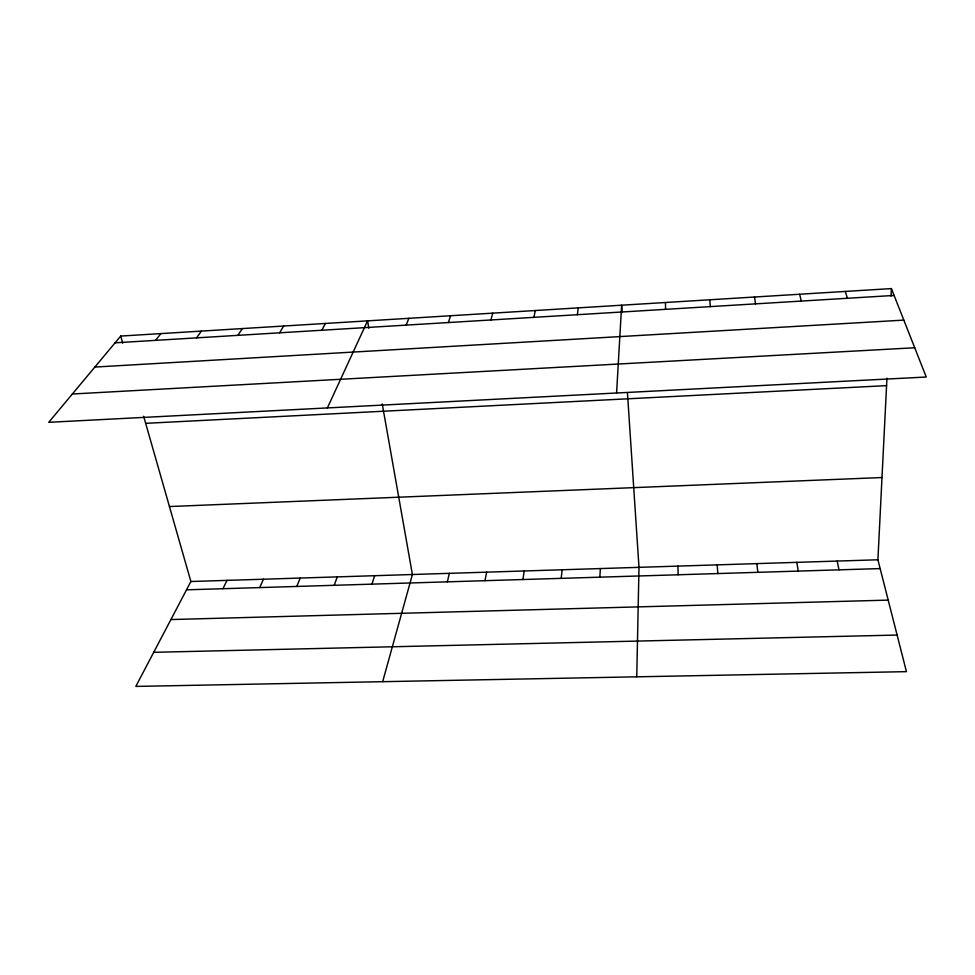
<?xml version="1.0" encoding="UTF-8"?>
<svg xmlns="http://www.w3.org/2000/svg" width="975" height="975" viewBox="0 0 975 975"><rect width="100%" height="100%" fill="white"/><g stroke="black" fill="none" stroke-linecap="round" stroke-linejoin="round"><path stroke-width="1.46" d="M636.748 676.821L638.991 567.34L627.437 392.73M143.642 416.252L190.881 581.514L135.817 686.412L906.445 671.653L877.902 559.784L886.945 378.142M891.016 296.156L891.394 288.588L120.717 336.07L48.75 422.309L926.25 377.02L891.394 288.588M616.59 392.998L621.648 305.212L622.123 312.5M599.832 577.163L600.393 568.559M561.21 578.346L562.136 569.778M577.371 314.693L578.248 307.881M522.917 579.528L524.209 570.972M484.965 580.686L486.622 572.154M533.934 317.338L535.275 310.525M447.342 581.843L449.353 573.337M490.925 319.958L492.728 313.158M382.663 681.683L412.401 574.507L382.237 403.894M371.962 584.147L374.668 575.701M448.342 322.542L450.596 315.754M334.218 585.305L337.265 576.883M406.173 325.114L408.866 318.313M296.802 586.45L300.19 578.053M259.716 587.584L263.433 579.211M327.381 407.928L367.551 320.86L368.842 328.234M222.958 588.705L226.992 580.369M321.823 330.245L325.394 323.456M279.642 332.804L283.652 326.028M237.9 335.351L242.312 328.575M196.56 337.862L201.386 331.098M155.622 340.348L160.863 333.596M115.087 342.822L894.087 295.437M94.855 367.063L903.825 320.117M72.369 394.01L914.721 347.758M145.665 423.333L886.568 385.637M169.443 506.549L881.997 477.531M190.881 581.514L877.902 559.784M186.505 589.826L880.145 568.583M170.905 619.552L888.188 600.112M153.721 652.312L897.11 635.054M845.288 291.428L847.446 298.265M120.717 336.07L122.752 343.176M799.646 294.243L801.279 301.08M837.184 561.076L839.012 569.839M754.479 297.022L755.576 303.859M796.831 562.356L798.245 571.094M756.844 563.623L757.843 572.325M709.751 299.788L710.348 306.613M717.21 564.866L717.807 573.556M677.918 566.109L678.137 574.763M665.474 302.506L665.572 309.331"/></g></svg>
